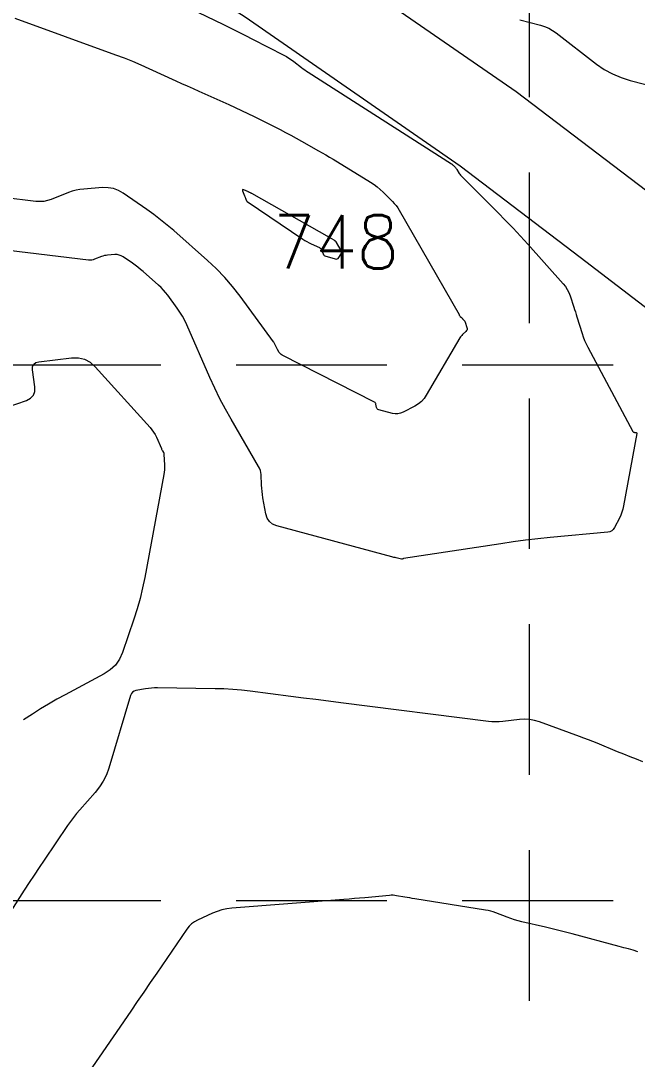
# Model space of a CAD drawing. Header units: feet. Extents: x 46644 to 49208, y 46045 to 47649.
# Drawn here: x 48407.8 to 48453.9, y 47355 to 47432.6 of the extents above; entities that cross this region are included whole.
import ezdxf
from ezdxf.enums import TextEntityAlignment as Align

# ---------------------------------------------------------------- set-up
doc = ezdxf.new("R2010")
doc.units = ezdxf.units.FT
doc.header["$MEASUREMENT"] = 0
doc.linetypes.add('DGN Style 3', pattern=[33.544038, 23.960027, -9.584011])
doc.linetypes.add('HIDDEN', pattern=[0.375, 0.25, -0.125])
doc.layers.add('EC', color=35, linetype='Continuous', lineweight=0)
doc.layers.add('Level 15', color=1, linetype='Continuous', lineweight=0)
doc.layers.add('GRID', color=254, linetype='HIDDEN')
doc.styles.add('Style-STANDARD', font='STANDARD.shx')

msp = doc.modelspace()

# ---------------------------------------------------------------- linework, layer by layer
at = {"layer": 'EC', "color": 35, "linetype": 'DGN Style 3', "lineweight": 0}
for p, q in [((48420.431, 47433.496), (48422.978, 47432.264)), ((48407.394, 47432.738), (48414.919, 47430.021)), ((48422.978, 47432.264), (48423.523, 47431.999)), ((48445.099, 47432.611), (48446.627, 47432.224)), ((48446.627, 47432.224), (48446.947, 47432.125)), ((48446.947, 47432.125), (48447.252, 47431.996)), ((48423.523, 47431.999), (48424.066, 47431.729)), ((48424.066, 47431.729), (48424.608, 47431.457)), ((48424.608, 47431.457), (48425.148, 47431.181)), ((48447.252, 47431.996), (48447.542, 47431.836)), ((48447.542, 47431.836), (48447.817, 47431.644)), ((48447.817, 47431.644), (48450.82, 47429.324)), ((48425.148, 47431.181), (48427.471, 47429.986)), ((48414.919, 47430.021), (48415.551, 47429.785)), ((48415.551, 47429.785), (48416.176, 47429.536)), ((48427.471, 47429.986), (48427.666, 47429.88)), ((48427.666, 47429.88), (48427.855, 47429.765)), ((48427.855, 47429.765), (48428.039, 47429.642)), ((48416.176, 47429.536), (48416.796, 47429.274)), ((48416.796, 47429.274), (48417.411, 47428.999)), ((48417.411, 47428.999), (48419.41, 47428.077)), ((48428.039, 47429.642), (48428.217, 47429.51)), ((48428.217, 47429.51), (48428.789, 47429.064)), ((48428.789, 47429.064), (48428.913, 47428.97)), ((48428.913, 47428.97), (48429.039, 47428.879)), ((48450.82, 47429.324), (48451.398, 47428.921)), ((48451.398, 47428.921), (48452.009, 47428.583)), ((48429.039, 47428.879), (48429.167, 47428.791)), ((48429.167, 47428.791), (48429.297, 47428.705)), ((48429.297, 47428.705), (48439.986, 47421.863)), ((48452.009, 47428.583), (48452.65, 47428.309)), ((48452.65, 47428.309), (48453.324, 47428.1)), ((48419.41, 47428.077), (48419.839, 47427.88)), ((48419.839, 47427.88), (48420.268, 47427.684)), ((48420.268, 47427.684), (48420.698, 47427.49)), ((48420.698, 47427.49), (48421.128, 47427.296)), ((48453.324, 47428.1), (48455.575, 47427.522)), ((48421.128, 47427.296), (48423.367, 47426.295)), ((48423.367, 47426.295), (48423.845, 47426.078)), ((48423.845, 47426.078), (48424.321, 47425.855)), ((48424.321, 47425.855), (48424.794, 47425.627)), ((48424.794, 47425.627), (48425.265, 47425.394)), ((48425.265, 47425.394), (48427.196, 47424.421)), ((48427.196, 47424.421), (48427.598, 47424.216)), ((48427.598, 47424.216), (48427.997, 47424.007)), ((48427.997, 47424.007), (48428.393, 47423.792)), ((48428.393, 47423.792), (48428.787, 47423.573)), ((48428.787, 47423.573), (48430.07, 47422.849)), ((48430.07, 47422.849), (48430.344, 47422.693)), ((48430.344, 47422.693), (48430.617, 47422.534)), ((48430.617, 47422.534), (48430.888, 47422.373)), ((48430.888, 47422.373), (48431.158, 47422.21)), ((48431.158, 47422.21), (48433.96, 47420.494)), ((48439.986, 47421.863), (48440.034, 47421.831)), ((48440.034, 47421.831), (48440.079, 47421.796)), ((48440.079, 47421.796), (48440.123, 47421.758)), ((48440.123, 47421.758), (48440.165, 47421.719)), ((48440.165, 47421.719), (48440.299, 47421.585)), ((48440.299, 47421.585), (48440.327, 47421.555)), ((48440.327, 47421.555), (48440.352, 47421.524)), ((48440.352, 47421.524), (48440.376, 47421.491)), ((48440.376, 47421.491), (48440.397, 47421.457)), ((48440.397, 47421.457), (48440.573, 47421.149)), ((48440.573, 47421.149), (48440.613, 47421.085)), ((48433.96, 47420.494), (48434.21, 47420.331)), ((48440.613, 47421.085), (48440.657, 47421.023)), ((48440.657, 47421.023), (48440.704, 47420.965)), ((48440.704, 47420.965), (48440.756, 47420.91)), ((48440.756, 47420.91), (48443.455, 47418.224)), ((48411.406, 47419.723), (48410.117, 47419.213)), ((48411.685, 47419.822), (48411.406, 47419.723)), ((48411.969, 47419.899), (48411.685, 47419.822)), ((48412.259, 47419.954), (48411.969, 47419.899)), ((48412.553, 47419.987), (48412.259, 47419.954)), ((48413.939, 47420.091), (48412.553, 47419.987)), ((48414.354, 47420.088), (48413.939, 47420.091)), ((48414.751, 47420.017), (48414.354, 47420.088)), ((48415.129, 47419.878), (48414.751, 47420.017)), ((48415.488, 47419.671), (48415.129, 47419.878)), ((48417.246, 47418.456), (48415.488, 47419.671)), ((48424.395, 47419.936), (48424.386, 47419.902)), ((48424.386, 47419.902), (48424.403, 47419.84)), ((48424.429, 47419.944), (48424.395, 47419.936)), ((48424.403, 47419.84), (48424.553, 47419.469)), ((48424.49, 47419.924), (48424.429, 47419.944)), ((48424.834, 47419.771), (48424.49, 47419.924)), ((48424.852, 47419.762), (48424.834, 47419.771)), ((48424.87, 47419.754), (48424.852, 47419.762)), ((48424.888, 47419.745), (48424.87, 47419.754)), ((48424.905, 47419.737), (48424.888, 47419.745)), ((48424.988, 47419.695), (48424.905, 47419.737)), ((48425.013, 47419.682), (48424.988, 47419.695)), ((48425.038, 47419.669), (48425.013, 47419.682)), ((48425.063, 47419.656), (48425.038, 47419.669)), ((48425.087, 47419.642), (48425.063, 47419.656)), ((48430.881, 47416.374), (48425.087, 47419.642)), ((48434.21, 47420.331), (48434.448, 47420.154)), ((48434.448, 47420.154), (48434.676, 47419.963)), ((48434.676, 47419.963), (48434.892, 47419.758)), ((48434.892, 47419.758), (48435.583, 47419.067)), ((48408.975, 47419.063), (48406.547, 47419.35)), ((48409.267, 47419.046), (48408.975, 47419.063)), ((48409.555, 47419.066), (48409.267, 47419.046)), ((48409.839, 47419.121), (48409.555, 47419.066)), ((48410.117, 47419.213), (48409.839, 47419.121)), ((48424.553, 47419.469), (48424.569, 47419.427)), ((48424.569, 47419.427), (48424.586, 47419.384)), ((48424.586, 47419.384), (48424.602, 47419.342)), ((48424.602, 47419.342), (48424.617, 47419.299)), ((48424.617, 47419.299), (48424.668, 47419.159)), ((48424.668, 47419.159), (48424.68, 47419.131)), ((48424.68, 47419.131), (48424.697, 47419.105)), ((48424.697, 47419.105), (48424.717, 47419.083)), ((48424.717, 47419.083), (48424.742, 47419.064)), ((48424.742, 47419.064), (48428.895, 47416.25)), ((48435.583, 47419.067), (48435.725, 47418.915)), ((48435.725, 47418.915), (48435.856, 47418.754)), ((48417.767, 47418.085), (48417.246, 47418.456)), ((48418.276, 47417.698), (48417.767, 47418.085)), ((48435.856, 47418.754), (48435.977, 47418.585)), ((48435.977, 47418.585), (48436.086, 47418.408)), ((48436.086, 47418.408), (48440.555, 47410.603)), ((48443.455, 47418.224), (48444.029, 47417.645)), ((48418.774, 47417.297), (48418.276, 47417.698)), ((48419.259, 47416.88), (48418.774, 47417.297)), ((48444.029, 47417.645), (48444.595, 47417.057)), ((48421.775, 47414.655), (48419.259, 47416.88)), ((48444.595, 47417.057), (48445.151, 47416.461)), ((48428.895, 47416.25), (48429.045, 47416.153)), ((48429.045, 47416.153), (48429.199, 47416.061)), ((48429.199, 47416.061), (48429.357, 47415.976)), ((48429.357, 47415.976), (48429.518, 47415.898)), ((48429.518, 47415.898), (48430.135, 47415.613)), ((48430.923, 47416.35), (48430.881, 47416.374)), ((48430.965, 47416.325), (48430.923, 47416.35)), ((48431.007, 47416.301), (48430.965, 47416.325)), ((48431.049, 47416.276), (48431.007, 47416.301)), ((48431.242, 47416.157), (48431.049, 47416.276)), ((48431.262, 47416.144), (48431.242, 47416.157)), ((48431.282, 47416.129), (48431.262, 47416.144)), ((48431.301, 47416.113), (48431.282, 47416.129)), ((48431.319, 47416.097), (48431.301, 47416.113)), ((48431.376, 47416.039), (48431.319, 47416.097)), ((48431.387, 47416.027), (48431.376, 47416.039)), ((48431.398, 47416.014), (48431.387, 47416.027)), ((48431.408, 47416), (48431.398, 47416.014)), ((48431.417, 47415.985), (48431.408, 47416)), ((48431.76, 47415.387), (48431.417, 47415.985)), ((48445.151, 47416.461), (48445.699, 47415.857)), ((48445.699, 47415.857), (48448.328, 47412.915)), ((48412.904, 47414.681), (48404.296, 47415.698)), ((48413.866, 47414.942), (48413.356, 47414.74)), ((48413.977, 47414.982), (48413.866, 47414.942)), ((48414.089, 47415.012), (48413.977, 47414.982)), ((48414.204, 47415.034), (48414.089, 47415.012)), ((48414.32, 47415.047), (48414.204, 47415.034)), ((48414.869, 47415.088), (48414.32, 47415.047)), ((48415.033, 47415.087), (48414.869, 47415.088)), ((48415.19, 47415.059), (48415.033, 47415.087)), ((48415.34, 47415.004), (48415.19, 47415.059)), ((48415.482, 47414.922), (48415.34, 47415.004)), ((48430.135, 47415.613), (48430.201, 47415.574)), ((48430.201, 47415.574), (48430.255, 47415.525)), ((48430.255, 47415.525), (48430.296, 47415.465)), ((48430.296, 47415.465), (48430.326, 47415.395)), ((48430.326, 47415.395), (48430.403, 47415.148)), ((48430.403, 47415.148), (48430.424, 47415.099)), ((48430.424, 47415.099), (48430.454, 47415.06)), ((48430.454, 47415.06), (48430.493, 47415.029)), ((48430.493, 47415.029), (48430.542, 47415.008)), ((48430.542, 47415.008), (48431.301, 47414.767)), ((48431.59, 47414.876), (48431.757, 47415.15)), ((48431.757, 47415.15), (48431.784, 47415.209)), ((48431.785, 47415.327), (48431.76, 47415.387)), ((48431.784, 47415.209), (48431.793, 47415.268)), ((48431.793, 47415.268), (48431.785, 47415.327)), ((48413.02, 47414.675), (48412.904, 47414.681)), ((48413.134, 47414.682), (48413.02, 47414.675)), ((48413.246, 47414.704), (48413.134, 47414.682)), ((48413.356, 47414.74), (48413.246, 47414.704)), ((48416.178, 47414.441), (48415.482, 47414.922)), ((48416.384, 47414.294), (48416.178, 47414.441)), ((48416.586, 47414.141), (48416.384, 47414.294)), ((48422.436, 47414.039), (48421.775, 47414.655)), ((48431.301, 47414.767), (48431.389, 47414.752)), ((48431.389, 47414.752), (48431.467, 47414.765)), ((48431.467, 47414.765), (48431.534, 47414.806)), ((48431.534, 47414.806), (48431.59, 47414.876)), ((48416.782, 47413.982), (48416.586, 47414.141)), ((48416.975, 47413.817), (48416.782, 47413.982)), ((48418.125, 47412.8), (48416.975, 47413.817)), ((48423.062, 47413.39), (48422.436, 47414.039)), ((48423.652, 47412.708), (48423.062, 47413.39)), ((48418.311, 47412.626), (48418.125, 47412.8)), ((48418.488, 47412.443), (48418.311, 47412.626)), ((48424.207, 47411.994), (48423.652, 47412.708)), ((48448.328, 47412.915), (48448.495, 47412.707)), ((48448.495, 47412.707), (48448.639, 47412.485)), ((48418.654, 47412.251), (48418.488, 47412.443)), ((48418.81, 47412.05), (48418.654, 47412.251)), ((48419.516, 47411.09), (48418.81, 47412.05)), ((48426.711, 47408.585), (48424.207, 47411.994)), ((48448.639, 47412.485), (48448.759, 47412.25)), ((48448.759, 47412.25), (48448.855, 47412)), ((48448.855, 47412), (48449.13, 47411.164)), ((48419.723, 47410.791), (48419.516, 47411.09)), ((48449.13, 47411.164), (48449.189, 47410.984)), ((48419.913, 47410.482), (48419.723, 47410.791)), ((48420.085, 47410.163), (48419.913, 47410.482)), ((48440.555, 47410.603), (48440.577, 47410.569)), ((48440.577, 47410.569), (48440.6, 47410.536)), ((48440.6, 47410.536), (48440.626, 47410.505)), ((48440.626, 47410.505), (48440.653, 47410.475)), ((48440.653, 47410.475), (48440.748, 47410.382)), ((48440.748, 47410.382), (48440.768, 47410.361)), ((48440.768, 47410.361), (48440.787, 47410.341)), ((48440.787, 47410.341), (48440.807, 47410.32)), ((48440.807, 47410.32), (48440.826, 47410.299)), ((48440.826, 47410.299), (48440.938, 47410.174)), ((48449.189, 47410.984), (48449.247, 47410.804)), ((48449.247, 47410.804), (48449.304, 47410.625)), ((48449.304, 47410.625), (48449.36, 47410.444)), ((48449.36, 47410.444), (48449.745, 47409.201)), ((48420.24, 47409.833), (48420.085, 47410.163)), ((48421.96, 47405.906), (48420.24, 47409.833)), ((48440.938, 47410.174), (48440.96, 47410.146)), ((48440.96, 47410.146), (48440.979, 47410.116)), ((48440.979, 47410.116), (48440.995, 47410.085)), ((48440.995, 47410.085), (48441.008, 47410.052)), ((48441.008, 47410.052), (48441.143, 47409.643)), ((48441.143, 47409.643), (48441.159, 47409.558)), ((48441.159, 47409.558), (48441.152, 47409.48)), ((48440.628, 47408.884), (48438.114, 47404.589)), ((48440.667, 47408.946), (48440.628, 47408.884)), ((48440.71, 47409.005), (48440.667, 47408.946)), ((48440.758, 47409.059), (48440.71, 47409.005)), ((48440.811, 47409.111), (48440.758, 47409.059)), ((48441.064, 47409.343), (48440.811, 47409.111)), ((48441.12, 47409.408), (48441.064, 47409.343)), ((48441.152, 47409.48), (48441.12, 47409.408)), ((48449.745, 47409.201), (48449.834, 47408.938)), ((48449.834, 47408.938), (48449.935, 47408.679)), ((48426.74, 47408.543), (48426.711, 47408.585)), ((48426.767, 47408.5), (48426.74, 47408.543)), ((48426.791, 47408.455), (48426.767, 47408.5)), ((48426.813, 47408.409), (48426.791, 47408.455)), ((48426.908, 47408.19), (48426.813, 47408.409)), ((48426.931, 47408.141), (48426.908, 47408.19)), ((48426.954, 47408.094), (48426.931, 47408.141)), ((48426.979, 47408.046), (48426.954, 47408.094)), ((48427.005, 47408), (48426.979, 47408.046)), ((48427.131, 47407.784), (48427.005, 47408)), ((48449.935, 47408.679), (48450.048, 47408.426)), ((48450.048, 47408.426), (48450.173, 47408.177)), ((48450.173, 47408.177), (48453.541, 47401.887)), ((48409.193, 47407.082), (48411.638, 47407.373)), ((48411.638, 47407.373), (48412.141, 47407.379)), ((48412.141, 47407.379), (48412.601, 47407.271)), ((48412.601, 47407.271), (48413.019, 47407.049)), ((48427.173, 47407.722), (48427.131, 47407.784)), ((48427.223, 47407.668), (48427.173, 47407.722)), ((48427.28, 47407.622), (48427.223, 47407.668)), ((48427.344, 47407.583), (48427.28, 47407.622)), ((48434.25, 47404.065), (48427.344, 47407.583)), ((48408.724, 47406.479), (48408.726, 47406.719)), ((48408.89, 47405.221), (48408.724, 47406.479)), ((48408.726, 47406.719), (48408.805, 47406.899)), ((48408.805, 47406.899), (48408.961, 47407.02)), ((48408.961, 47407.02), (48409.193, 47407.082)), ((48413.019, 47407.049), (48413.394, 47406.714)), ((48413.394, 47406.714), (48417.496, 47402.171)), ((48422.322, 47405.111), (48421.96, 47405.906)), ((48408.783, 47404.58), (48408.888, 47404.868)), ((48408.888, 47404.868), (48408.89, 47405.221)), ((48422.706, 47404.328), (48422.322, 47405.111)), ((48399.092, 47400.997), (48408.258, 47404.195)), ((48408.258, 47404.195), (48408.573, 47404.355)), ((48408.573, 47404.355), (48408.783, 47404.58)), ((48423.112, 47403.556), (48422.706, 47404.328)), ((48437.746, 47404.122), (48437.519, 47403.935)), ((48437.945, 47404.341), (48437.746, 47404.122)), ((48438.114, 47404.589), (48437.945, 47404.341)), ((48423.541, 47402.796), (48423.112, 47403.556)), ((48434.292, 47404.038), (48434.25, 47404.065)), ((48434.323, 47404.005), (48434.292, 47404.038)), ((48434.345, 47403.964), (48434.323, 47404.005)), ((48434.358, 47403.916), (48434.345, 47403.964)), ((48434.393, 47403.677), (48434.358, 47403.916)), ((48434.411, 47403.611), (48434.393, 47403.677)), ((48434.445, 47403.558), (48434.411, 47403.611)), ((48434.494, 47403.519), (48434.445, 47403.558)), ((48434.558, 47403.493), (48434.494, 47403.519)), ((48435.582, 47403.225), (48434.558, 47403.493)), ((48436.376, 47403.315), (48436.185, 47403.235)), ((48437.262, 47403.778), (48436.376, 47403.315)), ((48437.519, 47403.935), (48437.262, 47403.778)), ((48425.596, 47399.274), (48423.541, 47402.796)), ((48435.788, 47403.19), (48435.582, 47403.225)), ((48435.988, 47403.194), (48435.788, 47403.19)), ((48436.185, 47403.235), (48435.988, 47403.194)), ((48417.496, 47402.171), (48417.635, 47402.005)), ((48417.635, 47402.005), (48417.759, 47401.829)), ((48417.759, 47401.829), (48417.868, 47401.643)), ((48453.541, 47401.887), (48453.562, 47401.856)), ((48453.562, 47401.856), (48453.588, 47401.833)), ((48453.588, 47401.833), (48453.619, 47401.817)), ((48453.619, 47401.817), (48453.655, 47401.808)), ((48453.655, 47401.808), (48453.781, 47401.791)), ((48453.781, 47401.791), (48453.804, 47401.785)), ((48453.804, 47401.785), (48453.819, 47401.772)), ((48453.819, 47401.772), (48453.826, 47401.754)), ((48453.826, 47401.754), (48453.825, 47401.73)), ((48417.868, 47401.643), (48417.963, 47401.449)), ((48417.963, 47401.449), (48418.333, 47400.603)), ((48453.825, 47401.73), (48452.835, 47396.326)), ((48418.333, 47400.603), (48418.352, 47400.561)), ((48418.352, 47400.561), (48418.373, 47400.519)), ((48418.373, 47400.519), (48418.394, 47400.478)), ((48418.394, 47400.478), (48418.417, 47400.437)), ((48418.417, 47400.437), (48418.494, 47400.306)), ((48418.494, 47400.306), (48418.508, 47400.278)), ((48418.508, 47400.278), (48418.519, 47400.248)), ((48418.519, 47400.248), (48418.526, 47400.217)), ((48418.526, 47400.217), (48418.53, 47400.185)), ((48418.53, 47400.185), (48418.569, 47399.365)), ((48418.522, 47398.667), (48417.096, 47390.98)), ((48418.549, 47398.841), (48418.522, 47398.667)), ((48418.566, 47399.015), (48418.549, 47398.841)), ((48418.572, 47399.189), (48418.566, 47399.015)), ((48418.569, 47399.365), (48418.572, 47399.189)), ((48425.671, 47399.127), (48425.596, 47399.274)), ((48425.726, 47398.975), (48425.671, 47399.127)), ((48425.763, 47398.817), (48425.726, 47398.975)), ((48425.78, 47398.653), (48425.763, 47398.817)), ((48425.817, 47397.875), (48425.78, 47398.653)), ((48425.832, 47397.638), (48425.817, 47397.875)), ((48425.855, 47397.401), (48425.832, 47397.638)), ((48425.884, 47397.165), (48425.855, 47397.401)), ((48425.921, 47396.93), (48425.884, 47397.165)), ((48426.128, 47395.728), (48425.921, 47396.93)), ((48452.835, 47396.326), (48452.783, 47396.088)), ((48426.226, 47395.402), (48426.128, 47395.728)), ((48452.627, 47395.629), (48452.524, 47395.408)), ((48452.713, 47395.856), (48452.627, 47395.629)), ((48452.783, 47396.088), (48452.713, 47395.856)), ((48426.396, 47395.143), (48426.226, 47395.402)), ((48426.639, 47394.95), (48426.396, 47395.143)), ((48426.954, 47394.823), (48426.639, 47394.95)), ((48435.528, 47392.523), (48426.954, 47394.823)), ((48452.524, 47395.408), (48452.161, 47394.696)), ((48451.664, 47394.358), (48447.363, 47393.951)), ((48451.823, 47394.391), (48451.664, 47394.358)), ((48451.959, 47394.458), (48451.823, 47394.391)), ((48452.071, 47394.56), (48451.959, 47394.458)), ((48452.161, 47394.696), (48452.071, 47394.56)), ((48443.69, 47393.497), (48436.423, 47392.387)), ((48444.606, 47393.63), (48443.69, 47393.497)), ((48445.523, 47393.75), (48444.606, 47393.63)), ((48446.442, 47393.857), (48445.523, 47393.75)), ((48447.363, 47393.951), (48446.442, 47393.857)), ((48435.612, 47392.5), (48435.528, 47392.523)), ((48435.696, 47392.478), (48435.612, 47392.5)), ((48435.78, 47392.456), (48435.696, 47392.478)), ((48435.864, 47392.434), (48435.78, 47392.456)), ((48436.256, 47392.332), (48435.864, 47392.434)), ((48436.268, 47392.33), (48436.256, 47392.332)), ((48436.28, 47392.33), (48436.268, 47392.33)), ((48436.291, 47392.332), (48436.28, 47392.33)), ((48436.303, 47392.337), (48436.291, 47392.332)), ((48436.355, 47392.364), (48436.303, 47392.337)), ((48436.372, 47392.372), (48436.355, 47392.364)), ((48436.388, 47392.378), (48436.372, 47392.372)), ((48436.406, 47392.383), (48436.388, 47392.378)), ((48436.423, 47392.387), (48436.406, 47392.383)), ((48417.096, 47390.98), (48416.934, 47390.19)), ((48416.934, 47390.19), (48416.744, 47389.408)), ((48416.744, 47389.408), (48416.525, 47388.633)), ((48416.525, 47388.633), (48416.278, 47387.866)), ((48416.278, 47387.866), (48415.424, 47385.371)), ((48415.202, 47384.87), (48414.901, 47384.436)), ((48415.424, 47385.371), (48415.202, 47384.87)), ((48414.521, 47384.069), (48414.062, 47383.77)), ((48414.901, 47384.436), (48414.521, 47384.069)), ((48414.062, 47383.77), (48411.145, 47382.213)), ((48416.185, 47382.406), (48416.099, 47382.302)), ((48416.298, 47382.479), (48416.185, 47382.406)), ((48416.438, 47382.522), (48416.298, 47382.479)), ((48417.154, 47382.65), (48416.438, 47382.522)), ((48417.374, 47382.683), (48417.154, 47382.65)), ((48417.595, 47382.707), (48417.374, 47382.683)), ((48417.817, 47382.72), (48417.595, 47382.707)), ((48418.039, 47382.722), (48417.817, 47382.72)), ((48422.355, 47382.667), (48418.039, 47382.722)), ((48423.011, 47382.649), (48422.355, 47382.667)), ((48423.665, 47382.612), (48423.011, 47382.649)), ((48424.318, 47382.557), (48423.665, 47382.612)), ((48424.97, 47382.482), (48424.318, 47382.557)), ((48428.009, 47382.091), (48424.97, 47382.482)), ((48410.524, 47381.873), (48409.911, 47381.519)), ((48411.145, 47382.213), (48410.524, 47381.873)), ((48416.041, 47382.168), (48414.407, 47376.733)), ((48416.099, 47382.302), (48416.041, 47382.168)), ((48428.939, 47381.972), (48428.009, 47382.091)), ((48429.869, 47381.853), (48428.939, 47381.972)), ((48430.8, 47381.735), (48429.869, 47381.853)), ((48431.73, 47381.617), (48430.8, 47381.735)), ((48442.751, 47380.228), (48431.73, 47381.617)), ((48409.306, 47381.152), (48408.708, 47380.772)), ((48409.911, 47381.519), (48409.306, 47381.152)), ((48408.708, 47380.772), (48408.054, 47380.345)), ((48443.018, 47380.203), (48442.751, 47380.228)), ((48443.286, 47380.193), (48443.018, 47380.203)), ((48443.553, 47380.199), (48443.286, 47380.193)), ((48443.821, 47380.222), (48443.553, 47380.199)), ((48445.071, 47380.365), (48443.821, 47380.222)), ((48445.451, 47380.387), (48445.071, 47380.365)), ((48445.826, 47380.365), (48445.451, 47380.387)), ((48446.195, 47380.3), (48445.826, 47380.365)), ((48446.56, 47380.19), (48446.195, 47380.3)), ((48449.551, 47379.107), (48446.56, 47380.19)), ((48449.882, 47378.984), (48449.551, 47379.107)), ((48450.213, 47378.858), (48449.882, 47378.984)), ((48450.542, 47378.728), (48450.213, 47378.858)), ((48450.869, 47378.595), (48450.542, 47378.728)), ((48452.394, 47377.963), (48450.869, 47378.595)), ((48452.861, 47377.771), (48452.394, 47377.963)), ((48453.329, 47377.582), (48452.861, 47377.771)), ((48453.799, 47377.396), (48453.329, 47377.582)), ((48454.27, 47377.213), (48453.799, 47377.396)), ((48414.23, 47376.239), (48414.002, 47375.772)), ((48414.407, 47376.733), (48414.23, 47376.239)), ((48414.002, 47375.772), (48413.725, 47375.333)), ((48413.398, 47374.922), (48412.248, 47373.625)), ((48413.725, 47375.333), (48413.398, 47374.922)), ((48411.774, 47373.055), (48411.551, 47372.758)), ((48412.006, 47373.344), (48411.774, 47373.055)), ((48412.248, 47373.625), (48412.006, 47373.344)), ((48411.338, 47372.455), (48409.582, 47369.866)), ((48411.551, 47372.758), (48411.338, 47372.455)), ((48409.208, 47369.31), (48408.837, 47368.751)), ((48409.582, 47369.866), (48409.208, 47369.31)), ((48408.837, 47368.751), (48408.469, 47368.191)), ((48408.105, 47367.628), (48405.675, 47363.85)), ((48408.469, 47368.191), (48408.105, 47367.628)), ((48431.959, 47366.925), (48423.598, 47366.269)), ((48432.352, 47366.957), (48431.959, 47366.925)), ((48432.745, 47366.99), (48432.352, 47366.957)), ((48433.139, 47367.024), (48432.745, 47366.99)), ((48433.532, 47367.059), (48433.139, 47367.024)), ((48435.366, 47367.228), (48433.532, 47367.059)), ((48435.498, 47367.236), (48435.366, 47367.228)), ((48435.63, 47367.235), (48435.498, 47367.236)), ((48435.762, 47367.225), (48435.63, 47367.235)), ((48435.893, 47367.207), (48435.762, 47367.225)), ((48436.504, 47367.101), (48435.893, 47367.207)), ((48436.691, 47367.069), (48436.504, 47367.101)), ((48436.878, 47367.038), (48436.691, 47367.069)), ((48437.065, 47367.007), (48436.878, 47367.038)), ((48437.252, 47366.976), (48437.065, 47367.007)), ((48442.532, 47366.129), (48437.252, 47366.976)), ((48422.859, 47366.145), (48422.502, 47366.035)), ((48423.224, 47366.223), (48422.859, 47366.145)), ((48423.598, 47366.269), (48423.224, 47366.223)), ((48442.727, 47366.093), (48442.532, 47366.129)), ((48442.919, 47366.047), (48442.727, 47366.093)), ((48421.028, 47365.377), (48420.798, 47365.252)), ((48422.153, 47365.893), (48421.028, 47365.377)), ((48422.502, 47366.035), (48422.153, 47365.893)), ((48443.108, 47365.991), (48442.919, 47366.047)), ((48443.295, 47365.926), (48443.108, 47365.991)), ((48444.16, 47365.598), (48443.295, 47365.926)), ((48444.426, 47365.502), (48444.16, 47365.598)), ((48444.695, 47365.415), (48444.426, 47365.502)), ((48444.967, 47365.337), (48444.695, 47365.415)), ((48445.242, 47365.267), (48444.967, 47365.337)), ((48420.245, 47364.718), (48417.985, 47361.42)), ((48420.407, 47364.923), (48420.245, 47364.718)), ((48420.591, 47365.101), (48420.407, 47364.923)), ((48420.798, 47365.252), (48420.591, 47365.101)), ((48447.013, 47364.852), (48445.242, 47365.267)), ((48447.51, 47364.734), (48447.013, 47364.852)), ((48448.006, 47364.612), (48447.51, 47364.734)), ((48448.502, 47364.485), (48448.006, 47364.612)), ((48448.996, 47364.356), (48448.502, 47364.485)), ((48452.518, 47363.416), (48448.996, 47364.356)), ((48452.863, 47363.323), (48452.518, 47363.416)), ((48453.207, 47363.226), (48452.863, 47363.323)), ((48453.55, 47363.127), (48453.207, 47363.226)), ((48453.893, 47363.024), (48453.55, 47363.127)), ((48417.501, 47360.713), (48417.017, 47360.007)), ((48417.985, 47361.42), (48417.501, 47360.713)), ((48417.017, 47360.007), (48416.532, 47359.3)), ((48416.532, 47359.3), (48416.048, 47358.594)), ((48416.048, 47358.594), (48412.08, 47352.81))]:
    msp.add_line(p, q, dxfattribs=at)
at = {"layer": 'GRID', "color": 252, "linetype": 'HIDDEN', "lineweight": 0, "ltscale": 45}
for p, q in [((48445.803, 47606.853), (48445.803, 46206.677)), ((46685.803, 47406.853), (49165.803, 47406.853)), ((46685.803, 47366.853), (49165.803, 47366.853))]:
    msp.add_line(p, q, dxfattribs=at)
at = {"layer": 'Level 15', "color": 7, "linetype": 'Continuous', "lineweight": 0, "flags": 128}
for points in [[(48500.193, 47384.412), (48481.476, 47398.92), (48460.595, 47415.247), (48444.819, 47427.254), (48426.939, 47439.63), (48413.405, 47448.21), (48399.024, 47455.949), (48386.853, 47461.581), (48357.86, 47472.706)], [(48369.102, 47457.841), (48385.521, 47450.86), (48394.766, 47447.018), (48398.686, 47445.854), (48405.37, 47444.39), (48408.942, 47442.794), (48409.673, 47442.331), (48424.591, 47432.857), (48440.652, 47421.709), (48449.603, 47414.894), (48465.428, 47402.778), (48484.653, 47387.723), (48494.996, 47379.606)]]:
    msp.add_lwpolyline(points, dxfattribs=at)

# ---------------------------------------------------------------- texts
at = {"layer": 'EC', "color": 35, "linetype": 'DGN Style 3', "lineweight": 0, "style": 'Style-STANDARD'}
msp.add_text('748', height=4, dxfattribs=at).set_placement((48431.376, 47416.039), align=Align.MIDDLE_CENTER)

doc.saveas('drawing.dxf')
